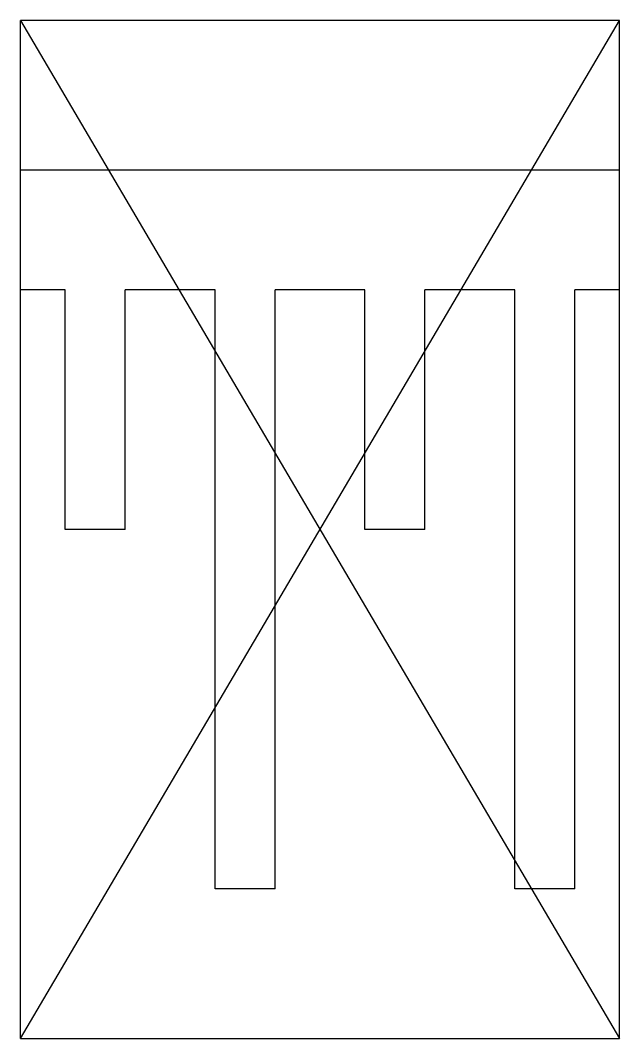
# Model space of a CAD drawing. Header units: metres. Extents: x 0 to 1, y 0 to 1.7.
import ezdxf

# ---------------------------------------------------------------- set-up
doc = ezdxf.new("R2010")
doc.units = ezdxf.units.M
doc.header["$LTSCALE"] = 0.2

msp = doc.modelspace()

# ---------------------------------------------------------------- linework, layer by layer
for p, q in [((1, 1.7), (0, 1.7)), ((0, 0), (0, 1.7)), ((1, 0), (1, 1.7)), ((1, 1.45), (0, 1.45)), ((0.075, 1.25), (0, 1.25)), ((0.075, 0.85), (0.075, 1.25)), ((0.325, 1.25), (0.175, 1.25)), ((0.175, 0.85), (0.175, 1.25)), ((0.325, 0.25), (0.325, 1.25)), ((0.575, 1.25), (0.425, 1.25)), ((0.425, 0.25), (0.425, 1.25)), ((0.575, 0.85), (0.575, 1.25)), ((0.825, 1.25), (0.675, 1.25)), ((0.675, 0.85), (0.675, 1.25)), ((0.825, 0.25), (0.825, 1.25)), ((1, 1.25), (0.925, 1.25)), ((0.925, 0.25), (0.925, 1.25)), ((0.175, 0.85), (0.075, 0.85)), ((0.675, 0.85), (0.575, 0.85)), ((0.425, 0.25), (0.325, 0.25)), ((0.925, 0.25), (0.825, 0.25)), ((0, 0), (1, 0))]:
    msp.add_line(p, q)
for points in [[(0, 0), (1, 1.7)], [(0, 1.7), (1, 0)]]:
    msp.add_lwpolyline(points)

doc.saveas('drawing.dxf')
